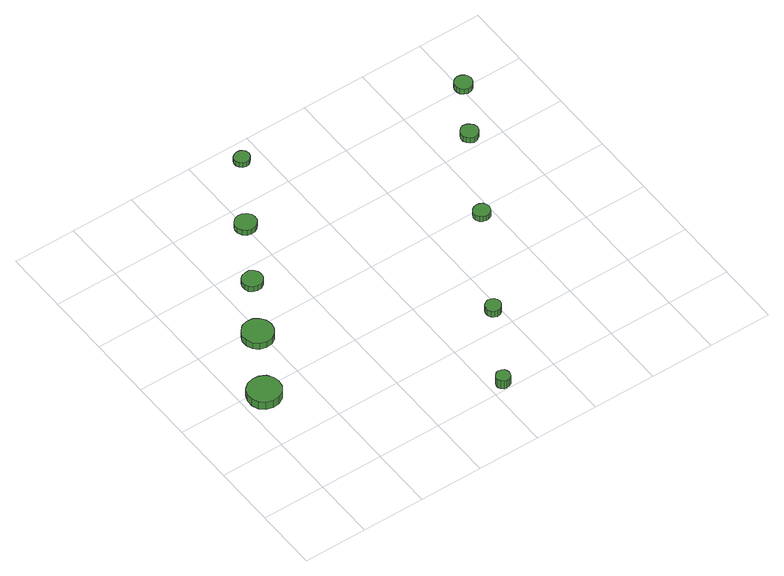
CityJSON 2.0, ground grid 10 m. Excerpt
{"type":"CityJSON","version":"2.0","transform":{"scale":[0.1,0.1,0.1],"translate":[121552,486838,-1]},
"CityObjects":{
"tree1":{"type":"SolitaryVegetationObject","attributes":{"function":"something"},"geometry":[{"type":"MultiSurface","lod":"1","boundaries":[[[0,1,2,3,4,5,6,7,8,9,10,11,12,13,14]],[[15,16,17,18,19,20,21,22,23,24,25,26,27,28,29]],[[0,29,28,1]],[[1,28,27,2]],[[2,27,26,3]],[[3,26,25,4]],[[4,25,24,5]],[[5,24,23,6]],[[6,23,22,7]],[[7,22,21,8]],[[8,21,20,9]],[[9,20,19,10]],[[10,19,18,11]],[[11,18,17,12]],[[12,17,16,13]],[[13,16,15,14]],[[14,15,29,0]]]}]},
"tree2":{"type":"SolitaryVegetationObject","attributes":{"function":"something"},"geometry":[{"type":"MultiSurface","lod":"1","boundaries":[[[30,31,32,33,34,35,36,37,38,39,40,41,42,43,44]],[[45,46,47,48,49,50,51,52,53,54,55,56,57,58,59]],[[30,59,58,31]],[[31,58,57,32]],[[32,57,56,33]],[[33,56,55,34]],[[34,55,54,35]],[[35,54,53,36]],[[36,53,52,37]],[[37,52,51,38]],[[38,51,50,39]],[[39,50,49,40]],[[40,49,48,41]],[[41,48,47,42]],[[42,47,46,43]],[[43,46,45,44]],[[44,45,59,30]]]}]},
"tree3":{"type":"SolitaryVegetationObject","attributes":{"function":"something"},"geometry":[{"type":"MultiSurface","lod":"1","boundaries":[[[60,61,62,63,64,65,66,67,68,69,70,71,72,73,74]],[[75,76,77,78,79,80,81,82,83,84,85,86,87,88,89]],[[60,89,88,61]],[[61,88,87,62]],[[62,87,86,63]],[[63,86,85,64]],[[64,85,84,65]],[[65,84,83,66]],[[66,83,82,67]],[[67,82,81,68]],[[68,81,80,69]],[[69,80,79,70]],[[70,79,78,71]],[[71,78,77,72]],[[72,77,76,73]],[[73,76,75,74]],[[74,75,89,60]]]}]},
"tree4":{"type":"SolitaryVegetationObject","attributes":{"function":"something"},"geometry":[{"type":"MultiSurface","lod":"1","boundaries":[[[90,91,92,93,94,95,96,97,98,99,100,101,102,103,104]],[[105,106,107,108,109,110,111,112,113,114,115,116,117,118,119]],[[90,119,118,91]],[[91,118,117,92]],[[92,117,116,93]],[[93,116,115,94]],[[94,115,114,95]],[[95,114,113,96]],[[96,113,112,97]],[[97,112,111,98]],[[98,111,110,99]],[[99,110,109,100]],[[100,109,108,101]],[[101,108,107,102]],[[102,107,106,103]],[[103,106,105,104]],[[104,105,119,90]]]}]},
"tree5":{"type":"SolitaryVegetationObject","attributes":{"function":"something"},"geometry":[{"type":"MultiSurface","lod":"1","boundaries":[[[120,121,122,123,124,125,126,127,128,129,130,131,132,133,134]],[[135,136,137,138,139,140,141,142,143,144,145,146,147,148,149]],[[120,149,148,121]],[[121,148,147,122]],[[122,147,146,123]],[[123,146,145,124]],[[124,145,144,125]],[[125,144,143,126]],[[126,143,142,127]],[[127,142,141,128]],[[128,141,140,129]],[[129,140,139,130]],[[130,139,138,131]],[[131,138,137,132]],[[132,137,136,133]],[[133,136,135,134]],[[134,135,149,120]]]}]},
"tree6":{"type":"SolitaryVegetationObject","attributes":{"function":"something"},"geometry":[{"type":"MultiSurface","lod":"1","boundaries":[[[150,151,152,153,154,155,156,157,158,159,160,161,162,163,164]],[[165,166,167,168,169,170,171,172,173,174,175,176,177,178,179]],[[150,179,178,151]],[[151,178,177,152]],[[152,177,176,153]],[[153,176,175,154]],[[154,175,174,155]],[[155,174,173,156]],[[156,173,172,157]],[[157,172,171,158]],[[158,171,170,159]],[[159,170,169,160]],[[160,169,168,161]],[[161,168,167,162]],[[162,167,166,163]],[[163,166,165,164]],[[164,165,179,150]]]}]},
"tree7":{"type":"SolitaryVegetationObject","attributes":{"function":"something"},"geometry":[{"type":"MultiSurface","lod":"1","boundaries":[[[180,181,182,183,184,185,186,187,188,189,190,191,192,193,194]],[[195,196,197,198,199,200,201,202,203,204,205,206,207,208,209]],[[180,209,208,181]],[[181,208,207,182]],[[182,207,206,183]],[[183,206,205,184]],[[184,205,204,185]],[[185,204,203,186]],[[186,203,202,187]],[[187,202,201,188]],[[188,201,200,189]],[[189,200,199,190]],[[190,199,198,191]],[[191,198,197,192]],[[192,197,196,193]],[[193,196,195,194]],[[194,195,209,180]]]}]},
"tree8":{"type":"SolitaryVegetationObject","attributes":{"function":"something"},"geometry":[{"type":"MultiSurface","lod":"1","boundaries":[[[210,211,212,213,214,215,216,217,218,219,220,221,222,223,224]],[[225,226,227,228,229,230,231,232,233,234,235,236,237,238,239]],[[210,239,238,211]],[[211,238,237,212]],[[212,237,236,213]],[[213,236,235,214]],[[214,235,234,215]],[[215,234,233,216]],[[216,233,232,217]],[[217,232,231,218]],[[218,231,230,219]],[[219,230,229,220]],[[220,229,228,221]],[[221,228,227,222]],[[222,227,226,223]],[[223,226,225,224]],[[224,225,239,210]]]}]},
"tree9":{"type":"SolitaryVegetationObject","attributes":{"function":"something"},"geometry":[{"type":"MultiSurface","lod":"1","boundaries":[[[240,241,242,243,244,245,246,247,248,249,250,251,252,253,254]],[[255,256,257,258,259,260,261,262,263,264,265,266,267,268,269]],[[240,269,268,241]],[[241,268,267,242]],[[242,267,266,243]],[[243,266,265,244]],[[244,265,264,245]],[[245,264,263,246]],[[246,263,262,247]],[[247,262,261,248]],[[248,261,260,249]],[[249,260,259,250]],[[250,259,258,251]],[[251,258,257,252]],[[252,257,256,253]],[[253,256,255,254]],[[254,255,269,240]]]}]},
"tree10":{"type":"SolitaryVegetationObject","attributes":{"function":"something"},"geometry":[{"type":"MultiSurface","lod":"1","boundaries":[[[270,271,272,273,274,275,276,277,278,279,280,281,282,283,284]],[[285,286,287,288,289,290,291,292,293,294,295,296,297,298,299]],[[270,299,298,271]],[[271,298,297,272]],[[272,297,296,273]],[[273,296,295,274]],[[274,295,294,275]],[[275,294,293,276]],[[276,293,292,277]],[[277,292,291,278]],[[278,291,290,279]],[[279,290,289,280]],[[280,289,288,281]],[[281,288,287,282]],[[282,287,286,283]],[[283,286,285,284]],[[284,285,299,270]]]}]}
},
"vertices":[
[60,189,21],[58,199,21],[52,208,21],[42,213,21],[32,214,21],[21,211,21],[13,204,21],[9,194,21],[9,183,21],[13,173,21],[21,166,21],[32,163,21],[42,164,21],[52,169,21],[58,178,21],[58,178,7],[52,169,7],[42,164,7],[32,163,7],[21,166,7],[13,173,7],[9,183,7],[9,194,7],[13,204,7],[21,211,7],[32,214,7],[42,213,7],[52,208,7],[58,199,7],[60,189,7],
[116,285,19],[114,295,19],[108,303,19],[100,308,19],[90,309,19],[80,306,19],[73,299,19],[69,290,19],[69,280,19],[73,271,19],[80,264,19],[90,261,19],[100,262,19],[108,267,19],[114,275,19],[114,275,7],[108,267,7],[100,262,7],[90,261,7],[80,264,7],[73,271,7],[69,280,7],[69,290,7],[73,299,7],[80,306,7],[90,309,7],[100,308,7],[108,303,7],[114,295,7],[116,285,7],
[161,371,17],[160,378,17],[156,383,17],[150,387,17],[144,387,17],[137,385,17],[132,381,17],[130,375,17],[130,368,17],[132,362,17],[137,358,17],[144,356,17],[150,356,17],[156,360,17],[160,365,17],[160,365,7],[156,360,7],[150,356,7],[144,356,7],[137,358,7],[132,362,7],[130,368,7],[130,375,7],[132,381,7],[137,385,7],[144,387,7],[150,387,7],[156,383,7],[160,378,7],[161,371,7],
[332,12,23],[331,16,23],[329,20,23],[325,22,23],[320,23,23],[316,22,23],[312,18,23],[310,14,23],[310,10,23],[312,6,23],[316,2,23],[320,1,23],[325,2,23],[329,4,23],[331,8,23],[331,8,7],[329,4,7],[325,2,7],[320,1,7],[316,2,7],[312,6,7],[310,10,7],[310,14,7],[312,18,7],[316,22,7],[320,23,7],[325,22,7],[329,20,7],[331,16,7],[332,12,7],
[217,465,17],[216,471,17],[211,477,17],[205,480,17],[199,481,17],[192,479,17],[187,474,17],[184,468,17],[184,461,17],[187,455,17],[192,450,17],[199,448,17],[205,449,17],[211,452,17],[216,458,17],[216,458,7],[211,452,7],[205,449,7],[199,448,7],[192,450,7],[187,455,7],[184,461,7],[184,468,7],[187,474,7],[192,479,7],[199,481,7],[205,480,7],[211,477,7],[216,471,7],[217,465,7],
[402,132,19],[401,137,19],[398,141,19],[394,143,19],[389,144,19],[384,142,19],[380,139,19],[378,134,19],[378,129,19],[380,124,19],[384,121,19],[389,119,19],[394,120,19],[398,123,19],[401,127,19],[401,127,7],[398,123,7],[394,120,7],[389,119,7],[384,121,7],[380,124,7],[378,129,7],[378,134,7],[380,139,7],[384,142,7],[389,144,7],[394,143,7],[398,141,7],[401,137,7],[402,132,7],
[281,569,16],[280,574,16],[277,578,16],[273,580,16],[268,581,16],[263,579,16],[259,576,16],[257,571,16],[257,566,16],[259,562,16],[263,558,16],[268,557,16],[273,557,16],[277,560,16],[280,564,16],[280,564,7],[277,560,7],[273,557,7],[268,557,7],[263,558,7],[259,562,7],[257,566,7],[257,571,7],[259,576,7],[263,579,7],[268,581,7],[273,580,7],[277,578,7],[280,574,7],[281,569,7],
[496,289,17],[495,294,17],[492,299,17],[487,301,17],[482,302,17],[477,300,17],[473,297,17],[470,292,17],[470,286,17],[473,281,17],[477,278,17],[482,276,17],[487,277,17],[492,279,17],[495,284,17],[495,284,7],[492,279,7],[487,277,7],[482,276,7],[477,278,7],[473,281,7],[470,286,7],[470,292,7],[473,297,7],[477,300,7],[482,302,7],[487,301,7],[492,299,7],[495,294,7],[496,289,7],
[571,421,17],[569,427,17],[566,431,17],[561,434,17],[555,435,17],[550,433,17],[546,429,17],[543,424,17],[543,418,17],[546,413,17],[550,409,17],[555,407,17],[561,408,17],[566,411,17],[569,415,17],[569,415,7],[566,411,7],[561,408,7],[555,407,7],[550,409,7],[546,413,7],[543,418,7],[543,424,7],[546,429,7],[550,433,7],[555,435,7],[561,434,7],[566,431,7],[569,427,7],[571,421,7],
[618,502,16],[617,508,16],[614,512,16],[609,515,16],[603,516,16],[598,514,16],[593,510,16],[591,505,16],[591,499,16],[593,494,16],[598,490,16],[603,488,16],[609,489,16],[614,492,16],[617,496,16],[617,496,6],[614,492,6],[609,489,6],[603,488,6],[598,490,6],[593,494,6],[591,499,6],[591,505,6],[593,510,6],[598,514,6],[603,516,6],[609,515,6],[614,512,6],[617,508,6],[618,502,6]
]}
